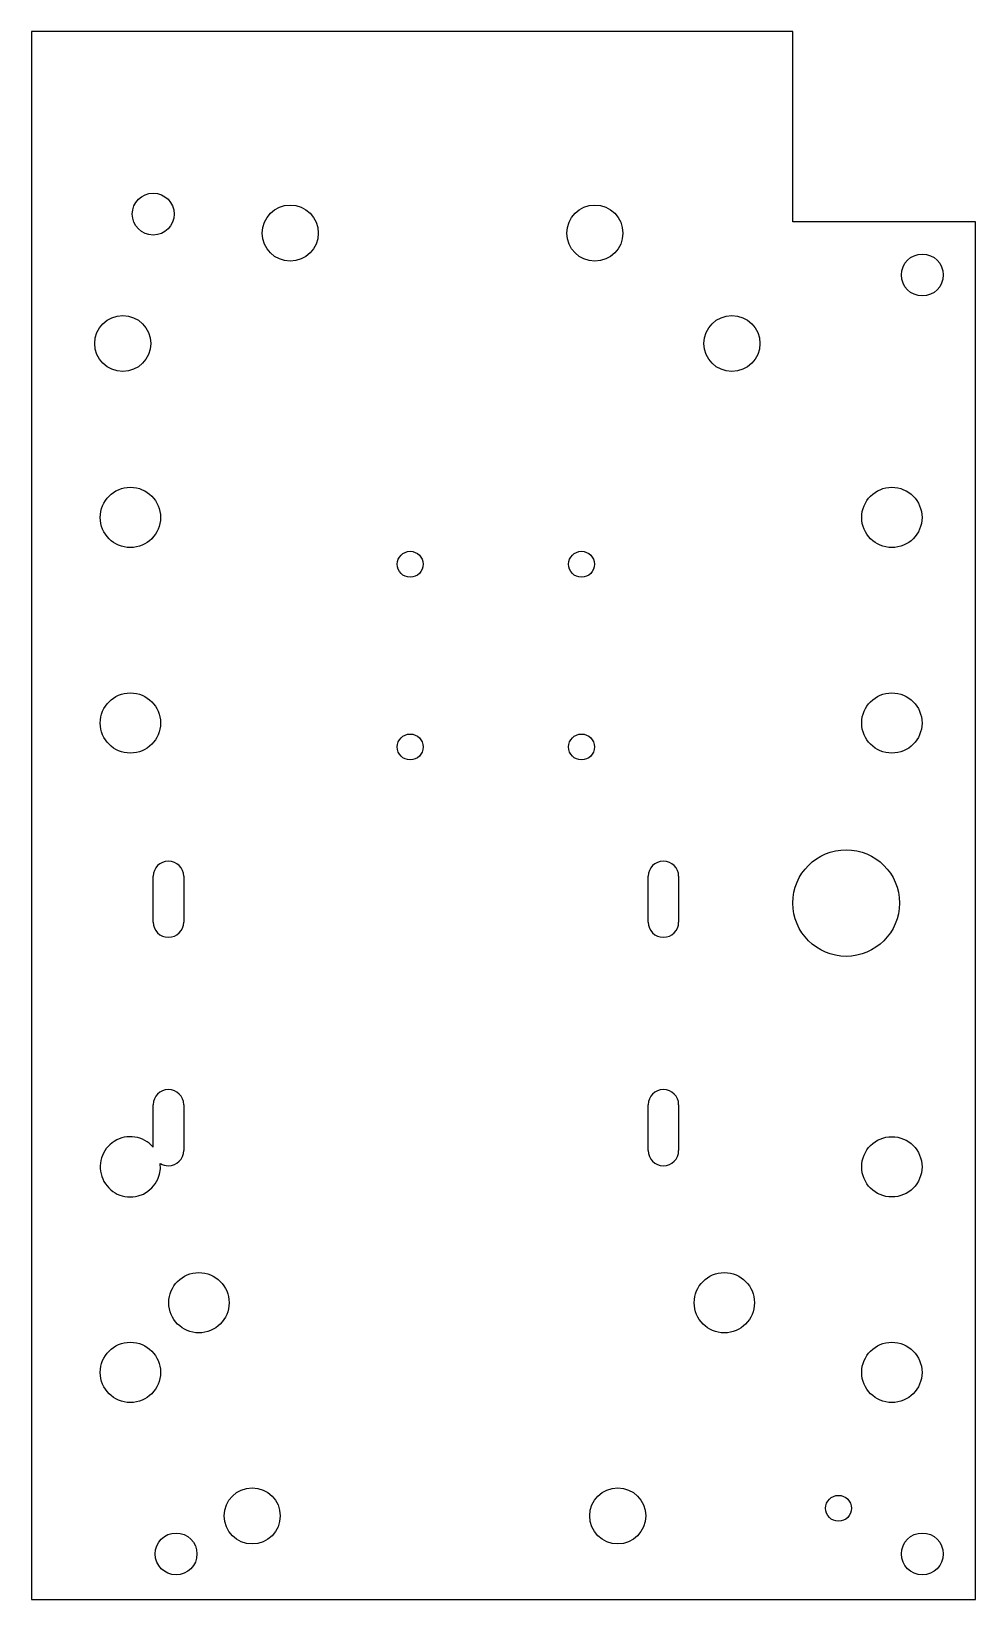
# Model space of a CAD drawing. Header units: millimetres. Extents: x 0 to 124, y 0 to 206.
import ezdxf

# ---------------------------------------------------------------- set-up
doc = ezdxf.new("R2010")
doc.units = ezdxf.units.MM

msp = doc.modelspace()

# ---------------------------------------------------------------- linework, layer by layer
at = {"layer": 'CUT'}
for p, q in [((100, 206), (0, 206)), ((0, 206), (0, 0)), ((100, 181), (100, 206)), ((124, 181), (100, 181)), ((124, 0), (124, 181)), ((17.99, 97), (18.01, 97)), ((82.99, 97), (83.01, 97)), ((16, 88.99), (16, 95.01)), ((20, 95.01), (20, 88.99)), ((81, 88.99), (81, 95.01)), ((85, 95.01), (85, 88.99)), ((18.01, 87), (17.99, 87)), ((83.01, 87), (82.99, 87)), ((17.99, 67), (18.01, 67)), ((82.99, 67), (83.01, 67)), ((16, 59.44), (16, 65.01)), ((20, 65.01), (20, 58.99)), ((81, 58.99), (81, 65.01)), ((85, 65.01), (85, 58.99)), ((18.01, 57), (17.99, 57)), ((83.01, 57), (82.99, 57)), ((0, 0), (124, 0))]:
    msp.add_line(p, q, dxfattribs=at)
for centre, radius in [((16, 182), 2.75), ((34, 179.5), 3.68), ((74, 179.5), 3.68), ((117, 174), 2.75), ((12, 165), 3.68), ((92, 165), 3.68), ((13, 142.15), 3.96), ((113, 142.15), 3.96), ((49.75, 136), 1.7), ((72.25, 136), 1.7), ((13, 115.15), 3.96), ((113, 115.15), 3.96), ((49.75, 112), 1.7), ((72.25, 112), 1.7), ((107, 91.5), 7), ((113, 56.85), 3.96), ((22, 39), 3.96), ((91, 39), 3.96), ((13, 29.85), 3.96), ((113, 29.85), 3.96), ((29, 11), 3.68), ((77, 11), 3.68), ((106, 12), 1.7), ((19, 6), 2.75), ((117, 6), 2.75)]:
    msp.add_circle(centre, radius, dxfattribs=at)
for centre, radius, start, end in [((17.99, 95.01), 1.99, 90, 180), ((18.01, 95.01), 1.99, 0, 90), ((82.99, 95.01), 1.99, 90, 180), ((83.01, 95.01), 1.99, 0, 90), ((17.99, 88.99), 1.99, 180, 270), ((18.01, 88.99), 1.99, -90, 0), ((82.99, 88.99), 1.99, 180, 270), ((83.01, 88.99), 1.99, -90, 0), ((17.99, 65.01), 1.99, 90, 180), ((18.01, 65.01), 1.99, 0, 90), ((82.99, 65.01), 1.99, 90, 180), ((83.01, 65.01), 1.99, 0, 90), ((13, 56.85), 3.96, -319.2107, 6.5456), ((18.01, 58.99), 1.99, -90, 0), ((82.99, 58.99), 1.99, 180, 270), ((83.01, 58.99), 1.99, -90, 0), ((17.99, 58.99), 1.99, 238.0377, 270)]:
    msp.add_arc(centre, radius, start, end, dxfattribs=at)

doc.saveas('drawing.dxf')
